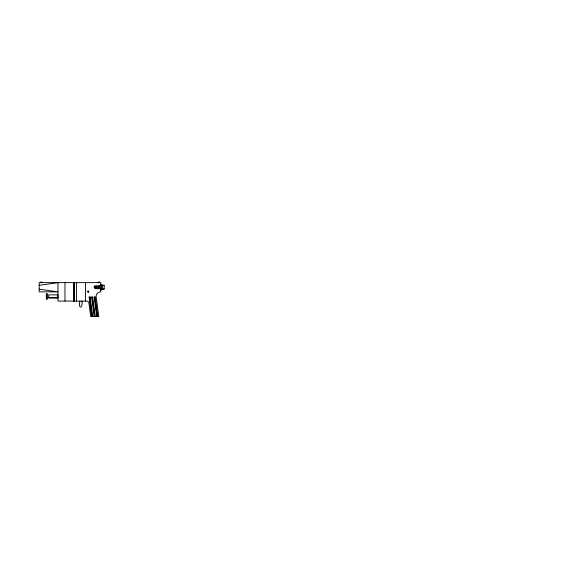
<?xml version="1.0" encoding="UTF-8"?>
<svg xmlns="http://www.w3.org/2000/svg" width="584" height="584" viewBox="0 0 584 584"><rect width="100%" height="100%" fill="white"/><g stroke="black" fill="none" stroke-linecap="round" stroke-linejoin="round"><path stroke-width="0.88" d="M81.986 301.089C82.891 309.367 77.891 308.907 79.84 301.045M87.79 291.482C90.527 290.912 86.235 293.007 88.381 291.044M88.79 291.752L88.111 292.044M91.615 315.966L92.046 315.389L89.702 297.621L89.126 297.044L90.133 297.052L92.622 315.966L91.615 315.966L89.126 297.044M94.133 315.966L94.564 315.389L92.228 297.621L91.644 297.052L92.652 297.052L95.141 315.966L94.133 315.966L91.644 297.052M96.659 315.966L97.083 315.389L94.747 297.621L94.17 297.052L95.177 297.052L97.667 315.966L96.659 315.966L94.17 297.052M89.702 297.621L90.133 297.052M92.228 297.621L92.652 297.052M94.747 297.621L95.177 297.052M87.826 291.19L88.096 292.102M88.556 291.927L88.367 291.095M97.725 282.634L98.645 281.941L99.565 281.941L99.565 282.634M100.718 290.131L104.178 288.978L104.178 285.518L100.718 284.364M39.194 285.335L57.977 282.634L57.977 301.089L86.644 301.089A2.307 2.307 0 0 1 88.87 302.797L90.681 316.543L98.747 316.543L96.105 296.475A4.614 4.614 0 0 1 100.718 291.861L100.718 282.634L39.194 282.634L39.194 291.861L57.977 291.861L39.194 289.153M100.718 285.518L104.178 285.518M93.987 286.729L99.565 286.729M93.987 287.766L99.565 287.766M100.718 288.978L104.178 288.978M57.86 297.679L49.049 297.519M97.083 315.389L97.667 315.966M94.564 315.389L95.141 315.966M92.046 315.389L92.622 315.966M102.448 285.518L102.448 288.978M101.295 285.518L101.295 288.978M98.411 286.781L98.411 287.708M96.105 286.781L96.105 287.708M85.49 282.634L85.49 301.089M76.504 282.634L76.504 301.089M74.314 282.634L74.314 301.089M74.197 282.634L74.197 301.089M74.08 282.634L74.08 301.089M73.964 282.634L73.964 301.089M64.97 282.634L64.97 301.089M58.093 297.519L49.282 297.584M47.494 293.701L47.494 299.242M46.574 293.701L46.574 299.242M46.34 293.934L46.34 299.008M40.347 282.634A0.964 0.964 0 0 1 42.194 282.634M99.565 285.802L94.9 285.802L94.9 288.686L99.565 288.686L99.565 285.802M57.86 294.854L48.647 294.854L48.647 298.088L57.86 298.088L57.86 294.854"/></g></svg>
